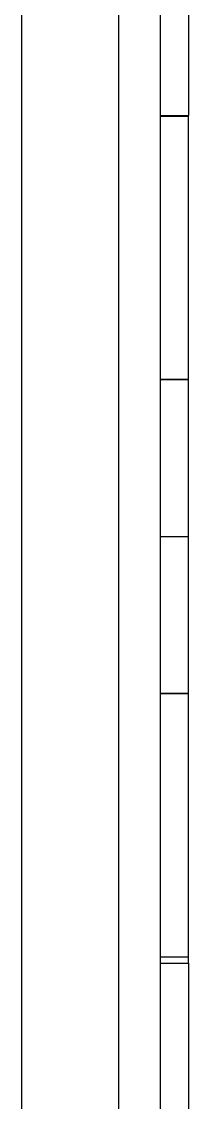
# Model space of a CAD drawing. Extents: x 0 to 203, y 0 to 348.
# Drawn here: x 22.38 to 23.57, y 240.4 to 248.13 of the extents above; entities that cross this region are included whole.
import ezdxf

# ---------------------------------------------------------------- set-up
doc = ezdxf.new("R2010")
doc.units = 0
doc.layers.add('-15N-THT. THIẾT BỊ ĐÓNG MỞ', color=40, linetype='CONTINUOUS')

# ---------------------------------------------------------------- blocks, each defined once
blk = doc.blocks.new('06 - N - SC VSD CHIẾU HÔNG ATV630U07~55N4')
at = {"layer": '-15N-THT. THIẾT BỊ ĐÓNG MỞ'}
for p, q in [((-180.622, 153.8593), (-180.622, -97.2214)), ((-179.6252, 27.9124), (-179.6252, 146.0728)), ((-179.9243, 58.8518), (-179.9243, 82.0473)), ((-179.4259, 75.8762), (-179.4259, 73.4581)), ((-179.6252, 73.4581), (-179.4259, 73.4581)), ((-179.6252, 73.4529), (-179.4259, 73.4529)), ((-179.4259, 70.4478), (-179.4259, 73.4581)), ((-179.4259, 71.5701), (-179.6252, 71.5701)), ((-179.4259, 71.5681), (-179.6252, 71.5681)), ((-179.6252, 70.4478), (-179.4259, 70.4478)), ((-179.4259, 67.3995), (-179.4259, 70.4478)), ((-179.4259, 69.3275), (-179.6252, 69.3275)), ((-179.6252, 69.3256), (-179.4259, 69.3256)), ((-179.4259, 67.4409), (-179.6252, 67.4409)), ((-179.6252, 67.3995), (-179.4259, 67.3995)), ((-179.4259, 67.3995), (-179.4259, 64.9814))]:
    blk.add_line(p, q, dxfattribs=at)

msp = doc.modelspace()

# ---------------------------------------------------------------- block references
msp.add_blockref('06 - N - SC VSD CHIẾU HÔNG ATV630U07~55N4', (203, 174))

doc.saveas('drawing.dxf')
